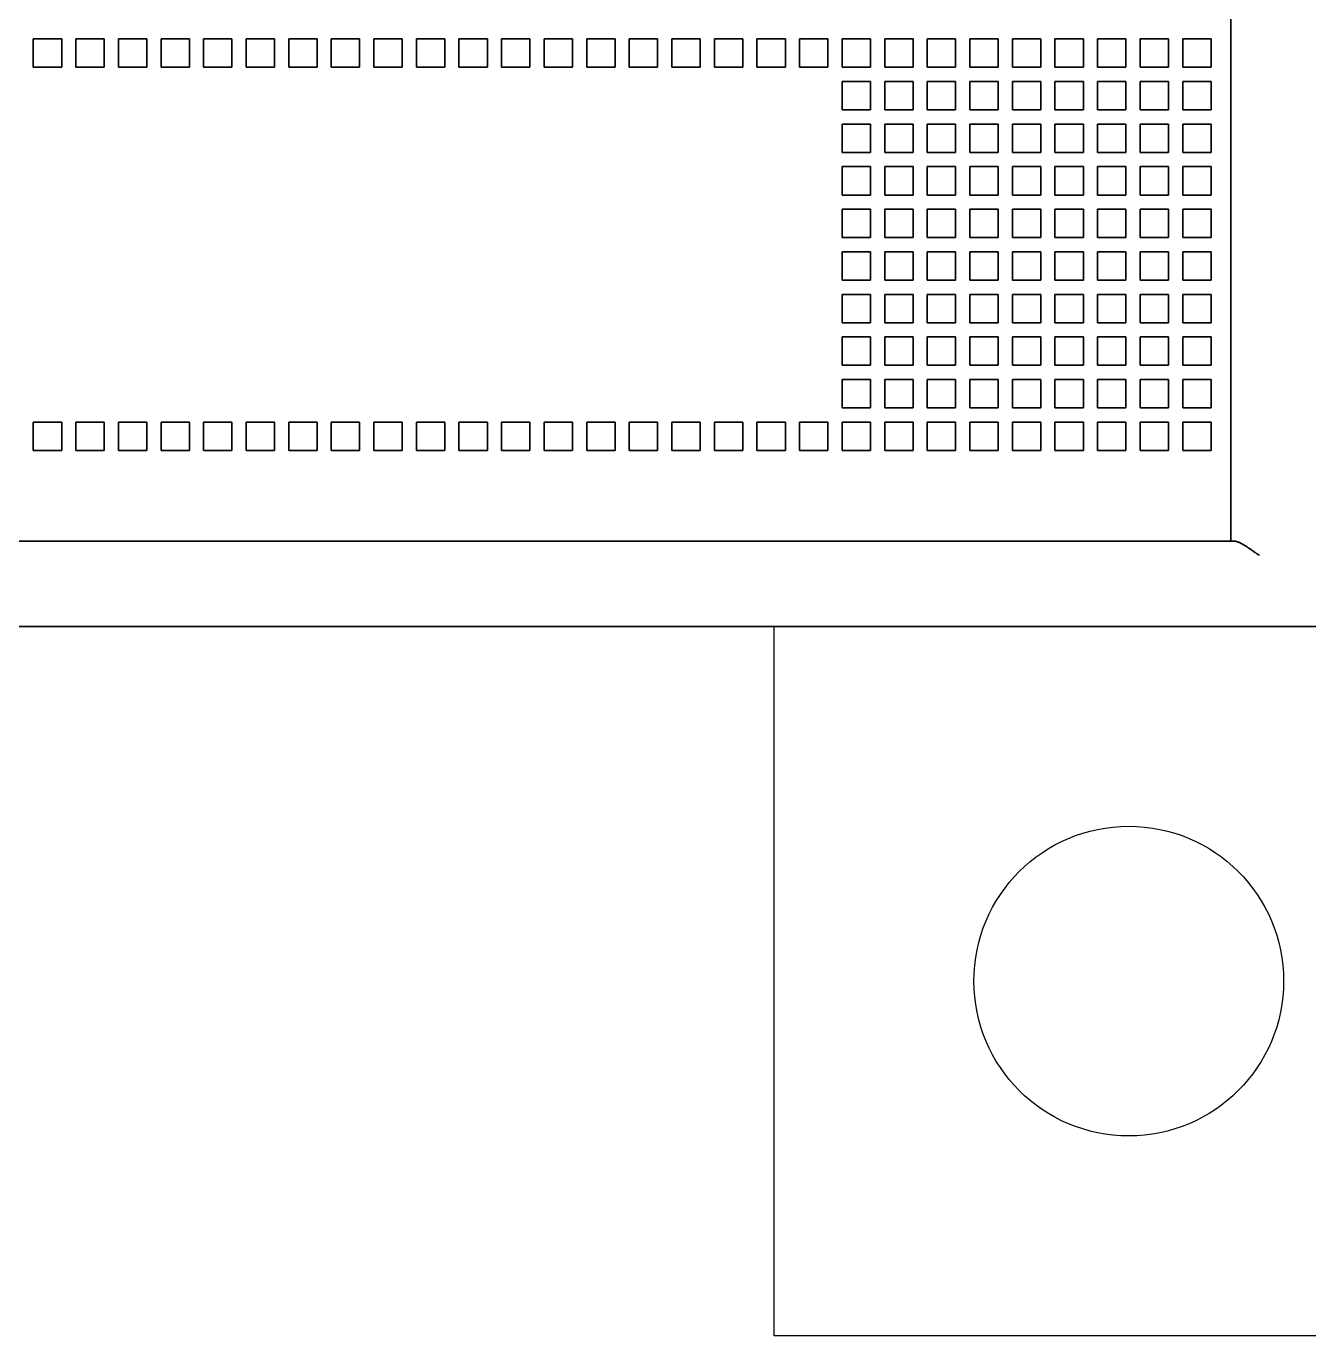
# Model space of a CAD drawing. Header units: millimetres. Extents: x 0 to 840, y -1485 to 297.
# Drawn here: x 72.353 to 76.872, y -1043.89 to -1039.275 of the extents above; entities that cross this region are included whole.
import ezdxf

# ---------------------------------------------------------------- set-up
doc = ezdxf.new("R2010")
doc.units = ezdxf.units.MM

# ---------------------------------------------------------------- blocks, each defined once
blk = doc.blocks.new('Barra 25x5mm')
at = {"color": 6}
blk.add_lwpolyline([(-5.75, 0), (-8.25, 0), (-8.25, 2.5), (-5.75, 2.5)], close=True, dxfattribs=at)
blk.add_circle((-7, 1.25), 0.5457)
blk = doc.blocks.new('XT2_3P ABB')
at = {"color": 7, "lineweight": 35}
for p, q in [((4.5, 0.6), (4.5, 12.4)), ((4.5, 0.6), (4.5, 12.4)), ((3.95, 8.9), (-3.95, 8.9)), ((3.95, 8.9), (-3.95, 8.9)), ((4.2, 8.9), (4.2, 3.55)), ((4.2, 8.9), (4.2, 3.55))]:
    blk.add_line(p, q, dxfattribs=at)
at = {"color": 7, "lineweight": 35, "ltscale": 0.003349}
blk.add_line((4.2, 8.9), (4.2, 8.9134), dxfattribs=at)
blk.add_line((4.2, 8.9), (4.2, 8.9134), dxfattribs=at)
at = {"color": 7, "lineweight": 35, "ltscale": 0.0625}
blk.add_line((4.2, 8.9), (3.95, 8.9), dxfattribs=at)
blk.add_line((4.2, 8.9), (3.95, 8.9), dxfattribs=at)
at = {"color": 7, "lineweight": 35, "ltscale": 0.025}
for p, q in [((2.43, 8.83), (2.43, 8.73)), ((2.43, 8.83), (2.53, 8.83)), ((2.43, 8.83), (2.43, 8.73)), ((2.43, 8.83), (2.53, 8.83)), ((2.53, 8.83), (2.53, 8.73)), ((2.53, 8.83), (2.53, 8.73)), ((2.58, 8.83), (2.58, 8.73)), ((2.58, 8.83), (2.68, 8.83)), ((2.58, 8.83), (2.58, 8.73)), ((2.58, 8.83), (2.68, 8.83)), ((2.68, 8.83), (2.68, 8.73)), ((2.68, 8.83), (2.68, 8.73)), ((2.73, 8.83), (2.73, 8.73)), ((2.73, 8.83), (2.83, 8.83)), ((2.73, 8.83), (2.73, 8.73)), ((2.73, 8.83), (2.83, 8.83)), ((2.83, 8.83), (2.83, 8.73)), ((2.83, 8.83), (2.83, 8.73)), ((2.88, 8.83), (2.88, 8.73)), ((2.88, 8.83), (2.98, 8.83)), ((2.88, 8.83), (2.88, 8.73)), ((2.88, 8.83), (2.98, 8.83)), ((2.98, 8.83), (2.98, 8.73)), ((2.98, 8.83), (2.98, 8.73)), ((3.03, 8.83), (3.03, 8.73)), ((3.03, 8.83), (3.13, 8.83)), ((3.03, 8.83), (3.03, 8.73)), ((3.03, 8.83), (3.13, 8.83)), ((3.13, 8.83), (3.13, 8.73)), ((3.13, 8.83), (3.13, 8.73)), ((3.18, 8.83), (3.18, 8.73)), ((3.18, 8.83), (3.28, 8.83)), ((3.18, 8.83), (3.18, 8.73)), ((3.18, 8.83), (3.28, 8.83)), ((3.28, 8.83), (3.28, 8.73)), ((3.28, 8.83), (3.28, 8.73)), ((3.33, 8.83), (3.33, 8.73)), ((3.33, 8.83), (3.43, 8.83)), ((3.33, 8.83), (3.33, 8.73)), ((3.33, 8.83), (3.43, 8.83)), ((3.43, 8.83), (3.43, 8.73)), ((3.43, 8.83), (3.43, 8.73)), ((3.48, 8.83), (3.48, 8.73)), ((3.48, 8.83), (3.58, 8.83)), ((3.48, 8.83), (3.48, 8.73)), ((3.48, 8.83), (3.58, 8.83)), ((3.58, 8.83), (3.58, 8.73)), ((3.58, 8.83), (3.58, 8.73)), ((3.63, 8.83), (3.63, 8.73)), ((3.63, 8.83), (3.73, 8.83)), ((3.63, 8.83), (3.63, 8.73)), ((3.63, 8.83), (3.73, 8.83)), ((3.73, 8.83), (3.73, 8.73)), ((3.73, 8.83), (3.73, 8.73)), ((3.78, 8.83), (3.88, 8.83)), ((3.78, 8.83), (3.78, 8.73)), ((3.78, 8.83), (3.88, 8.83)), ((3.78, 8.83), (3.78, 8.73)), ((3.88, 8.83), (3.88, 8.73)), ((3.88, 8.83), (3.88, 8.73)), ((2.43, 8.73), (2.53, 8.73)), ((2.43, 8.73), (2.53, 8.73)), ((2.58, 8.73), (2.68, 8.73)), ((2.58, 8.73), (2.68, 8.73)), ((2.73, 8.73), (2.83, 8.73)), ((2.73, 8.73), (2.83, 8.73)), ((2.88, 8.73), (2.98, 8.73)), ((2.88, 8.73), (2.98, 8.73)), ((3.03, 8.73), (3.13, 8.73)), ((3.03, 8.73), (3.13, 8.73)), ((3.18, 8.73), (3.28, 8.73)), ((3.18, 8.73), (3.28, 8.73)), ((3.33, 8.73), (3.43, 8.73)), ((3.33, 8.73), (3.43, 8.73)), ((3.48, 8.73), (3.58, 8.73)), ((3.48, 8.73), (3.58, 8.73)), ((3.63, 8.73), (3.73, 8.73)), ((3.63, 8.73), (3.73, 8.73)), ((3.78, 8.73), (3.88, 8.73)), ((3.78, 8.73), (3.88, 8.73)), ((2.43, 8.68), (2.43, 8.58)), ((2.43, 8.68), (2.53, 8.68)), ((2.43, 8.68), (2.43, 8.58)), ((2.43, 8.68), (2.53, 8.68)), ((2.53, 8.68), (2.53, 8.58)), ((2.53, 8.68), (2.53, 8.58)), ((2.58, 8.68), (2.58, 8.58)), ((2.58, 8.68), (2.68, 8.68)), ((2.58, 8.68), (2.58, 8.58)), ((2.58, 8.68), (2.68, 8.68)), ((2.68, 8.68), (2.68, 8.58)), ((2.68, 8.68), (2.68, 8.58)), ((2.73, 8.68), (2.73, 8.58)), ((2.73, 8.68), (2.83, 8.68)), ((2.73, 8.68), (2.73, 8.58)), ((2.73, 8.68), (2.83, 8.68)), ((2.83, 8.68), (2.83, 8.58)), ((2.83, 8.68), (2.83, 8.58)), ((2.88, 8.68), (2.88, 8.58)), ((2.88, 8.68), (2.98, 8.68)), ((2.88, 8.68), (2.88, 8.58)), ((2.88, 8.68), (2.98, 8.68)), ((2.98, 8.68), (2.98, 8.58)), ((2.98, 8.68), (2.98, 8.58)), ((3.03, 8.68), (3.03, 8.58)), ((3.03, 8.68), (3.13, 8.68)), ((3.03, 8.68), (3.03, 8.58)), ((3.03, 8.68), (3.13, 8.68)), ((3.13, 8.68), (3.13, 8.58)), ((3.13, 8.68), (3.13, 8.58)), ((3.18, 8.68), (3.18, 8.58)), ((3.18, 8.68), (3.28, 8.68)), ((3.18, 8.68), (3.18, 8.58)), ((3.18, 8.68), (3.28, 8.68)), ((3.28, 8.68), (3.28, 8.58)), ((3.28, 8.68), (3.28, 8.58)), ((3.33, 8.68), (3.33, 8.58)), ((3.33, 8.68), (3.43, 8.68)), ((3.33, 8.68), (3.33, 8.58)), ((3.33, 8.68), (3.43, 8.68)), ((3.43, 8.68), (3.43, 8.58)), ((3.43, 8.68), (3.43, 8.58)), ((3.48, 8.68), (3.48, 8.58)), ((3.48, 8.68), (3.58, 8.68)), ((3.48, 8.68), (3.48, 8.58)), ((3.48, 8.68), (3.58, 8.68)), ((3.58, 8.68), (3.58, 8.58)), ((3.58, 8.68), (3.58, 8.58)), ((3.63, 8.68), (3.63, 8.58)), ((3.63, 8.68), (3.73, 8.68)), ((3.63, 8.68), (3.63, 8.58)), ((3.63, 8.68), (3.73, 8.68)), ((3.73, 8.68), (3.73, 8.58)), ((3.73, 8.68), (3.73, 8.58)), ((3.78, 8.68), (3.88, 8.68)), ((3.78, 8.68), (3.78, 8.58)), ((3.78, 8.68), (3.88, 8.68)), ((3.78, 8.68), (3.78, 8.58)), ((3.88, 8.68), (3.88, 8.58)), ((3.88, 8.68), (3.88, 8.58)), ((2.43, 8.58), (2.53, 8.58)), ((2.43, 8.58), (2.53, 8.58)), ((2.58, 8.58), (2.68, 8.58)), ((2.58, 8.58), (2.68, 8.58)), ((2.73, 8.58), (2.83, 8.58)), ((2.73, 8.58), (2.83, 8.58)), ((2.88, 8.58), (2.98, 8.58)), ((2.88, 8.58), (2.98, 8.58)), ((3.03, 8.58), (3.13, 8.58)), ((3.03, 8.58), (3.13, 8.58)), ((3.18, 8.58), (3.28, 8.58)), ((3.18, 8.58), (3.28, 8.58)), ((3.33, 8.58), (3.43, 8.58)), ((3.33, 8.58), (3.43, 8.58)), ((3.48, 8.58), (3.58, 8.58)), ((3.48, 8.58), (3.58, 8.58)), ((3.63, 8.58), (3.73, 8.58)), ((3.63, 8.58), (3.73, 8.58)), ((3.78, 8.58), (3.88, 8.58)), ((3.78, 8.58), (3.88, 8.58)), ((2.43, 8.53), (2.43, 8.43)), ((2.43, 8.53), (2.53, 8.53)), ((2.43, 8.53), (2.43, 8.43)), ((2.43, 8.53), (2.53, 8.53)), ((2.53, 8.53), (2.53, 8.43)), ((2.53, 8.53), (2.53, 8.43)), ((2.58, 8.53), (2.58, 8.43)), ((2.58, 8.53), (2.68, 8.53)), ((2.58, 8.53), (2.58, 8.43)), ((2.58, 8.53), (2.68, 8.53)), ((2.68, 8.53), (2.68, 8.43)), ((2.68, 8.53), (2.68, 8.43)), ((2.73, 8.53), (2.73, 8.43)), ((2.73, 8.53), (2.83, 8.53)), ((2.73, 8.53), (2.73, 8.43)), ((2.73, 8.53), (2.83, 8.53)), ((2.83, 8.53), (2.83, 8.43)), ((2.83, 8.53), (2.83, 8.43)), ((2.88, 8.53), (2.88, 8.43)), ((2.88, 8.53), (2.98, 8.53)), ((2.88, 8.53), (2.88, 8.43)), ((2.88, 8.53), (2.98, 8.53)), ((2.98, 8.53), (2.98, 8.43)), ((2.98, 8.53), (2.98, 8.43)), ((3.03, 8.53), (3.03, 8.43)), ((3.03, 8.53), (3.13, 8.53)), ((3.03, 8.53), (3.03, 8.43)), ((3.03, 8.53), (3.13, 8.53)), ((3.13, 8.53), (3.13, 8.43)), ((3.13, 8.53), (3.13, 8.43)), ((3.18, 8.53), (3.18, 8.43)), ((3.18, 8.53), (3.28, 8.53)), ((3.18, 8.53), (3.18, 8.43)), ((3.18, 8.53), (3.28, 8.53)), ((3.28, 8.53), (3.28, 8.43)), ((3.28, 8.53), (3.28, 8.43)), ((3.33, 8.53), (3.33, 8.43)), ((3.33, 8.53), (3.43, 8.53)), ((3.33, 8.53), (3.33, 8.43)), ((3.33, 8.53), (3.43, 8.53)), ((3.43, 8.53), (3.43, 8.43)), ((3.43, 8.53), (3.43, 8.43)), ((3.48, 8.53), (3.48, 8.43)), ((3.48, 8.53), (3.58, 8.53)), ((3.48, 8.53), (3.48, 8.43)), ((3.48, 8.53), (3.58, 8.53)), ((3.58, 8.53), (3.58, 8.43)), ((3.58, 8.53), (3.58, 8.43)), ((3.63, 8.53), (3.63, 8.43)), ((3.63, 8.53), (3.73, 8.53)), ((3.63, 8.53), (3.63, 8.43)), ((3.63, 8.53), (3.73, 8.53)), ((3.73, 8.53), (3.73, 8.43)), ((3.73, 8.53), (3.73, 8.43)), ((3.78, 8.53), (3.78, 8.43)), ((3.78, 8.53), (3.88, 8.53)), ((3.78, 8.53), (3.78, 8.43)), ((3.78, 8.53), (3.88, 8.53)), ((3.88, 8.53), (3.88, 8.43)), ((3.88, 8.53), (3.88, 8.43)), ((2.43, 8.43), (2.53, 8.43)), ((2.43, 8.43), (2.53, 8.43)), ((2.58, 8.43), (2.68, 8.43)), ((2.58, 8.43), (2.68, 8.43)), ((2.73, 8.43), (2.83, 8.43)), ((2.73, 8.43), (2.83, 8.43)), ((2.88, 8.43), (2.98, 8.43)), ((2.88, 8.43), (2.98, 8.43)), ((3.03, 8.43), (3.13, 8.43)), ((3.03, 8.43), (3.13, 8.43)), ((3.18, 8.43), (3.28, 8.43)), ((3.18, 8.43), (3.28, 8.43)), ((3.33, 8.43), (3.43, 8.43)), ((3.33, 8.43), (3.43, 8.43)), ((3.48, 8.43), (3.58, 8.43)), ((3.48, 8.43), (3.58, 8.43)), ((3.63, 8.43), (3.73, 8.43)), ((3.63, 8.43), (3.73, 8.43)), ((3.78, 8.43), (3.88, 8.43)), ((3.78, 8.43), (3.88, 8.43)), ((2.43, 8.38), (2.43, 8.28)), ((2.43, 8.38), (2.53, 8.38)), ((2.43, 8.38), (2.43, 8.28)), ((2.43, 8.38), (2.53, 8.38)), ((2.53, 8.38), (2.53, 8.28)), ((2.53, 8.38), (2.53, 8.28)), ((2.58, 8.38), (2.58, 8.28)), ((2.58, 8.38), (2.68, 8.38)), ((2.58, 8.38), (2.58, 8.28)), ((2.58, 8.38), (2.68, 8.38)), ((2.68, 8.38), (2.68, 8.28)), ((2.68, 8.38), (2.68, 8.28)), ((2.73, 8.38), (2.73, 8.28)), ((2.73, 8.38), (2.83, 8.38)), ((2.73, 8.38), (2.73, 8.28)), ((2.73, 8.38), (2.83, 8.38)), ((2.83, 8.38), (2.83, 8.28)), ((2.83, 8.38), (2.83, 8.28)), ((2.88, 8.38), (2.88, 8.28)), ((2.88, 8.38), (2.98, 8.38)), ((2.88, 8.38), (2.88, 8.28)), ((2.88, 8.38), (2.98, 8.38)), ((2.98, 8.38), (2.98, 8.28)), ((2.98, 8.38), (2.98, 8.28)), ((3.03, 8.38), (3.03, 8.28)), ((3.03, 8.38), (3.13, 8.38)), ((3.03, 8.38), (3.03, 8.28)), ((3.03, 8.38), (3.13, 8.38)), ((3.13, 8.38), (3.13, 8.28)), ((3.13, 8.38), (3.13, 8.28)), ((3.18, 8.38), (3.18, 8.28)), ((3.18, 8.38), (3.28, 8.38)), ((3.18, 8.38), (3.18, 8.28)), ((3.18, 8.38), (3.28, 8.38)), ((3.28, 8.38), (3.28, 8.28)), ((3.28, 8.38), (3.28, 8.28)), ((3.33, 8.38), (3.33, 8.28)), ((3.33, 8.38), (3.43, 8.38)), ((3.33, 8.38), (3.33, 8.28)), ((3.33, 8.38), (3.43, 8.38)), ((3.43, 8.38), (3.43, 8.28)), ((3.43, 8.38), (3.43, 8.28)), ((3.48, 8.38), (3.48, 8.28)), ((3.48, 8.38), (3.58, 8.38)), ((3.48, 8.38), (3.48, 8.28)), ((3.48, 8.38), (3.58, 8.38)), ((3.58, 8.38), (3.58, 8.28)), ((3.58, 8.38), (3.58, 8.28)), ((3.63, 8.38), (3.63, 8.28)), ((3.63, 8.38), (3.73, 8.38)), ((3.63, 8.38), (3.63, 8.28)), ((3.63, 8.38), (3.73, 8.38)), ((3.73, 8.38), (3.73, 8.28)), ((3.73, 8.38), (3.73, 8.28)), ((3.78, 8.38), (3.78, 8.28)), ((3.78, 8.38), (3.88, 8.38)), ((3.78, 8.38), (3.78, 8.28)), ((3.78, 8.38), (3.88, 8.38)), ((3.88, 8.38), (3.88, 8.28)), ((3.88, 8.38), (3.88, 8.28)), ((2.43, 8.28), (2.53, 8.28)), ((2.43, 8.28), (2.53, 8.28)), ((2.58, 8.28), (2.68, 8.28)), ((2.58, 8.28), (2.68, 8.28)), ((2.73, 8.28), (2.83, 8.28)), ((2.73, 8.28), (2.83, 8.28)), ((2.88, 8.28), (2.98, 8.28)), ((2.88, 8.28), (2.98, 8.28)), ((3.03, 8.28), (3.13, 8.28)), ((3.03, 8.28), (3.13, 8.28)), ((3.18, 8.28), (3.28, 8.28)), ((3.18, 8.28), (3.28, 8.28)), ((3.33, 8.28), (3.43, 8.28)), ((3.33, 8.28), (3.43, 8.28)), ((3.48, 8.28), (3.58, 8.28)), ((3.48, 8.28), (3.58, 8.28)), ((3.63, 8.28), (3.73, 8.28)), ((3.63, 8.28), (3.73, 8.28)), ((3.78, 8.28), (3.88, 8.28)), ((3.78, 8.28), (3.88, 8.28)), ((2.43, 8.23), (2.43, 8.13)), ((2.43, 8.23), (2.53, 8.23)), ((2.43, 8.23), (2.43, 8.13)), ((2.43, 8.23), (2.53, 8.23)), ((2.53, 8.23), (2.53, 8.13)), ((2.53, 8.23), (2.53, 8.13)), ((2.58, 8.23), (2.58, 8.13)), ((2.58, 8.23), (2.68, 8.23)), ((2.58, 8.23), (2.58, 8.13)), ((2.58, 8.23), (2.68, 8.23)), ((2.68, 8.23), (2.68, 8.13)), ((2.68, 8.23), (2.68, 8.13)), ((2.73, 8.23), (2.73, 8.13)), ((2.73, 8.23), (2.83, 8.23)), ((2.73, 8.23), (2.73, 8.13)), ((2.73, 8.23), (2.83, 8.23)), ((2.83, 8.23), (2.83, 8.13)), ((2.83, 8.23), (2.83, 8.13)), ((2.88, 8.23), (2.88, 8.13)), ((2.88, 8.23), (2.98, 8.23)), ((2.88, 8.23), (2.88, 8.13)), ((2.88, 8.23), (2.98, 8.23)), ((2.98, 8.23), (2.98, 8.13)), ((2.98, 8.23), (2.98, 8.13)), ((3.03, 8.23), (3.03, 8.13)), ((3.03, 8.23), (3.13, 8.23)), ((3.03, 8.23), (3.03, 8.13)), ((3.03, 8.23), (3.13, 8.23)), ((3.13, 8.23), (3.13, 8.13)), ((3.13, 8.23), (3.13, 8.13)), ((3.18, 8.23), (3.18, 8.13)), ((3.18, 8.23), (3.28, 8.23)), ((3.18, 8.23), (3.18, 8.13)), ((3.18, 8.23), (3.28, 8.23)), ((3.28, 8.23), (3.28, 8.13)), ((3.28, 8.23), (3.28, 8.13)), ((3.33, 8.23), (3.33, 8.13)), ((3.33, 8.23), (3.43, 8.23)), ((3.33, 8.23), (3.33, 8.13)), ((3.33, 8.23), (3.43, 8.23)), ((3.43, 8.23), (3.43, 8.13)), ((3.43, 8.23), (3.43, 8.13)), ((3.48, 8.23), (3.48, 8.13)), ((3.48, 8.23), (3.58, 8.23)), ((3.48, 8.23), (3.48, 8.13)), ((3.48, 8.23), (3.58, 8.23)), ((3.58, 8.23), (3.58, 8.13)), ((3.58, 8.23), (3.58, 8.13)), ((3.63, 8.23), (3.63, 8.13)), ((3.63, 8.23), (3.73, 8.23)), ((3.63, 8.23), (3.63, 8.13)), ((3.63, 8.23), (3.73, 8.23)), ((3.73, 8.23), (3.73, 8.13)), ((3.73, 8.23), (3.73, 8.13)), ((3.78, 8.23), (3.78, 8.13)), ((3.78, 8.23), (3.88, 8.23)), ((3.78, 8.23), (3.78, 8.13)), ((3.78, 8.23), (3.88, 8.23)), ((3.88, 8.23), (3.88, 8.13)), ((3.88, 8.23), (3.88, 8.13)), ((2.43, 8.13), (2.53, 8.13)), ((2.43, 8.13), (2.53, 8.13)), ((2.58, 8.13), (2.68, 8.13)), ((2.58, 8.13), (2.68, 8.13)), ((2.73, 8.13), (2.83, 8.13)), ((2.73, 8.13), (2.83, 8.13)), ((2.88, 8.13), (2.98, 8.13)), ((2.88, 8.13), (2.98, 8.13)), ((3.03, 8.13), (3.13, 8.13)), ((3.03, 8.13), (3.13, 8.13)), ((3.18, 8.13), (3.28, 8.13)), ((3.18, 8.13), (3.28, 8.13)), ((3.33, 8.13), (3.43, 8.13)), ((3.33, 8.13), (3.43, 8.13)), ((3.48, 8.13), (3.58, 8.13)), ((3.48, 8.13), (3.58, 8.13)), ((3.63, 8.13), (3.73, 8.13)), ((3.63, 8.13), (3.73, 8.13)), ((3.78, 8.13), (3.88, 8.13)), ((3.78, 8.13), (3.88, 8.13)), ((2.43, 8.08), (2.43, 7.98)), ((2.43, 8.08), (2.53, 8.08)), ((2.43, 8.08), (2.43, 7.98)), ((2.43, 8.08), (2.53, 8.08)), ((2.53, 8.08), (2.53, 7.98)), ((2.53, 8.08), (2.53, 7.98)), ((2.58, 8.08), (2.58, 7.98)), ((2.58, 8.08), (2.68, 8.08)), ((2.58, 8.08), (2.58, 7.98)), ((2.58, 8.08), (2.68, 8.08)), ((2.68, 8.08), (2.68, 7.98)), ((2.68, 8.08), (2.68, 7.98)), ((2.73, 8.08), (2.73, 7.98)), ((2.73, 8.08), (2.83, 8.08)), ((2.73, 8.08), (2.73, 7.98)), ((2.73, 8.08), (2.83, 8.08)), ((2.83, 8.08), (2.83, 7.98)), ((2.83, 8.08), (2.83, 7.98)), ((2.88, 8.08), (2.88, 7.98)), ((2.88, 8.08), (2.98, 8.08)), ((2.88, 8.08), (2.88, 7.98)), ((2.88, 8.08), (2.98, 8.08)), ((2.98, 8.08), (2.98, 7.98)), ((2.98, 8.08), (2.98, 7.98)), ((3.03, 8.08), (3.03, 7.98)), ((3.03, 8.08), (3.13, 8.08)), ((3.03, 8.08), (3.03, 7.98)), ((3.03, 8.08), (3.13, 8.08)), ((3.13, 8.08), (3.13, 7.98)), ((3.13, 8.08), (3.13, 7.98)), ((3.18, 8.08), (3.18, 7.98)), ((3.18, 8.08), (3.28, 8.08)), ((3.18, 8.08), (3.18, 7.98)), ((3.18, 8.08), (3.28, 8.08)), ((3.28, 8.08), (3.28, 7.98)), ((3.28, 8.08), (3.28, 7.98)), ((3.33, 8.08), (3.33, 7.98)), ((3.33, 8.08), (3.43, 8.08)), ((3.33, 8.08), (3.33, 7.98)), ((3.33, 8.08), (3.43, 8.08)), ((3.43, 8.08), (3.43, 7.98)), ((3.43, 8.08), (3.43, 7.98)), ((3.48, 8.08), (3.48, 7.98)), ((3.48, 8.08), (3.58, 8.08)), ((3.48, 8.08), (3.48, 7.98)), ((3.48, 8.08), (3.58, 8.08)), ((3.58, 8.08), (3.58, 7.98)), ((3.58, 8.08), (3.58, 7.98)), ((3.63, 8.08), (3.63, 7.98)), ((3.63, 8.08), (3.73, 8.08)), ((3.63, 8.08), (3.63, 7.98)), ((3.63, 8.08), (3.73, 8.08)), ((3.73, 8.08), (3.73, 7.98)), ((3.73, 8.08), (3.73, 7.98)), ((3.78, 8.08), (3.88, 8.08)), ((3.78, 8.08), (3.78, 7.98)), ((3.78, 8.08), (3.88, 8.08)), ((3.78, 8.08), (3.78, 7.98)), ((3.88, 8.08), (3.88, 7.98)), ((3.88, 8.08), (3.88, 7.98)), ((2.43, 7.98), (2.53, 7.98)), ((2.43, 7.98), (2.53, 7.98)), ((2.58, 7.98), (2.68, 7.98)), ((2.58, 7.98), (2.68, 7.98)), ((2.73, 7.98), (2.83, 7.98)), ((2.73, 7.98), (2.83, 7.98)), ((2.88, 7.98), (2.98, 7.98)), ((2.88, 7.98), (2.98, 7.98)), ((3.03, 7.98), (3.13, 7.98)), ((3.03, 7.98), (3.13, 7.98)), ((3.18, 7.98), (3.28, 7.98)), ((3.18, 7.98), (3.28, 7.98)), ((3.33, 7.98), (3.43, 7.98)), ((3.33, 7.98), (3.43, 7.98)), ((3.48, 7.98), (3.58, 7.98)), ((3.48, 7.98), (3.58, 7.98)), ((3.63, 7.98), (3.73, 7.98)), ((3.63, 7.98), (3.73, 7.98)), ((3.78, 7.98), (3.88, 7.98)), ((3.78, 7.98), (3.88, 7.98)), ((2.43, 7.93), (2.43, 7.83)), ((2.43, 7.93), (2.53, 7.93)), ((2.43, 7.93), (2.43, 7.83)), ((2.43, 7.93), (2.53, 7.93)), ((2.53, 7.93), (2.53, 7.83)), ((2.53, 7.93), (2.53, 7.83)), ((2.58, 7.93), (2.58, 7.83)), ((2.58, 7.93), (2.68, 7.93)), ((2.58, 7.93), (2.58, 7.83)), ((2.58, 7.93), (2.68, 7.93)), ((2.68, 7.93), (2.68, 7.83)), ((2.68, 7.93), (2.68, 7.83)), ((2.73, 7.93), (2.73, 7.83)), ((2.73, 7.93), (2.83, 7.93)), ((2.73, 7.93), (2.73, 7.83)), ((2.73, 7.93), (2.83, 7.93)), ((2.83, 7.93), (2.83, 7.83)), ((2.83, 7.93), (2.83, 7.83)), ((2.88, 7.93), (2.88, 7.83)), ((2.88, 7.93), (2.98, 7.93)), ((2.88, 7.93), (2.88, 7.83)), ((2.88, 7.93), (2.98, 7.93)), ((2.98, 7.93), (2.98, 7.83)), ((2.98, 7.93), (2.98, 7.83)), ((3.03, 7.93), (3.03, 7.83)), ((3.03, 7.93), (3.13, 7.93)), ((3.03, 7.93), (3.03, 7.83)), ((3.03, 7.93), (3.13, 7.93)), ((3.13, 7.93), (3.13, 7.83)), ((3.13, 7.93), (3.13, 7.83)), ((3.18, 7.93), (3.18, 7.83)), ((3.18, 7.93), (3.28, 7.93)), ((3.18, 7.93), (3.18, 7.83)), ((3.18, 7.93), (3.28, 7.93)), ((3.28, 7.93), (3.28, 7.83)), ((3.28, 7.93), (3.28, 7.83)), ((3.33, 7.93), (3.33, 7.83)), ((3.33, 7.93), (3.43, 7.93)), ((3.33, 7.93), (3.33, 7.83)), ((3.33, 7.93), (3.43, 7.93)), ((3.43, 7.93), (3.43, 7.83)), ((3.43, 7.93), (3.43, 7.83)), ((3.48, 7.93), (3.48, 7.83)), ((3.48, 7.93), (3.58, 7.93)), ((3.48, 7.93), (3.48, 7.83)), ((3.48, 7.93), (3.58, 7.93)), ((3.58, 7.93), (3.58, 7.83)), ((3.58, 7.93), (3.58, 7.83)), ((3.63, 7.93), (3.63, 7.83)), ((3.63, 7.93), (3.73, 7.93)), ((3.63, 7.93), (3.63, 7.83)), ((3.63, 7.93), (3.73, 7.93)), ((3.73, 7.93), (3.73, 7.83)), ((3.73, 7.93), (3.73, 7.83)), ((3.78, 7.93), (3.88, 7.93)), ((3.78, 7.93), (3.78, 7.83)), ((3.78, 7.93), (3.88, 7.93)), ((3.78, 7.93), (3.78, 7.83)), ((3.88, 7.93), (3.88, 7.83)), ((3.88, 7.93), (3.88, 7.83)), ((2.43, 7.83), (2.53, 7.83)), ((2.43, 7.83), (2.53, 7.83)), ((2.58, 7.83), (2.68, 7.83)), ((2.58, 7.83), (2.68, 7.83)), ((2.73, 7.83), (2.83, 7.83)), ((2.73, 7.83), (2.83, 7.83)), ((2.88, 7.83), (2.98, 7.83)), ((2.88, 7.83), (2.98, 7.83)), ((3.03, 7.83), (3.13, 7.83)), ((3.03, 7.83), (3.13, 7.83)), ((3.18, 7.83), (3.28, 7.83)), ((3.18, 7.83), (3.28, 7.83)), ((3.33, 7.83), (3.43, 7.83)), ((3.33, 7.83), (3.43, 7.83)), ((3.48, 7.83), (3.58, 7.83)), ((3.48, 7.83), (3.58, 7.83)), ((3.63, 7.83), (3.73, 7.83)), ((3.63, 7.83), (3.73, 7.83)), ((3.78, 7.83), (3.88, 7.83)), ((3.78, 7.83), (3.88, 7.83)), ((2.43, 7.78), (2.43, 7.68)), ((2.43, 7.78), (2.53, 7.78)), ((2.43, 7.78), (2.43, 7.68)), ((2.43, 7.78), (2.53, 7.78)), ((2.53, 7.78), (2.53, 7.68)), ((2.53, 7.78), (2.53, 7.68)), ((2.58, 7.78), (2.58, 7.68)), ((2.58, 7.78), (2.68, 7.78)), ((2.58, 7.78), (2.58, 7.68)), ((2.58, 7.78), (2.68, 7.78)), ((2.68, 7.78), (2.68, 7.68)), ((2.68, 7.78), (2.68, 7.68)), ((2.73, 7.78), (2.73, 7.68)), ((2.73, 7.78), (2.83, 7.78)), ((2.73, 7.78), (2.73, 7.68)), ((2.73, 7.78), (2.83, 7.78)), ((2.83, 7.78), (2.83, 7.68)), ((2.83, 7.78), (2.83, 7.68)), ((2.88, 7.78), (2.88, 7.68)), ((2.88, 7.78), (2.98, 7.78)), ((2.88, 7.78), (2.88, 7.68)), ((2.88, 7.78), (2.98, 7.78)), ((2.98, 7.78), (2.98, 7.68)), ((2.98, 7.78), (2.98, 7.68)), ((3.03, 7.78), (3.03, 7.68)), ((3.03, 7.78), (3.13, 7.78)), ((3.03, 7.78), (3.03, 7.68)), ((3.03, 7.78), (3.13, 7.78)), ((3.13, 7.78), (3.13, 7.68)), ((3.13, 7.78), (3.13, 7.68)), ((3.18, 7.78), (3.18, 7.68)), ((3.18, 7.78), (3.28, 7.78)), ((3.18, 7.78), (3.18, 7.68)), ((3.18, 7.78), (3.28, 7.78)), ((3.28, 7.78), (3.28, 7.68)), ((3.28, 7.78), (3.28, 7.68)), ((3.33, 7.78), (3.33, 7.68)), ((3.33, 7.78), (3.43, 7.78)), ((3.33, 7.78), (3.33, 7.68)), ((3.33, 7.78), (3.43, 7.78)), ((3.43, 7.78), (3.43, 7.68)), ((3.43, 7.78), (3.43, 7.68)), ((3.48, 7.78), (3.48, 7.68)), ((3.48, 7.78), (3.58, 7.78)), ((3.48, 7.78), (3.48, 7.68)), ((3.48, 7.78), (3.58, 7.78)), ((3.58, 7.78), (3.58, 7.68)), ((3.58, 7.78), (3.58, 7.68)), ((3.63, 7.78), (3.63, 7.68)), ((3.63, 7.78), (3.73, 7.78)), ((3.63, 7.78), (3.63, 7.68)), ((3.63, 7.78), (3.73, 7.78)), ((3.73, 7.78), (3.73, 7.68)), ((3.73, 7.78), (3.73, 7.68)), ((3.78, 7.78), (3.78, 7.68)), ((3.78, 7.78), (3.88, 7.78)), ((3.78, 7.78), (3.78, 7.68)), ((3.78, 7.78), (3.88, 7.78)), ((3.88, 7.78), (3.88, 7.68)), ((3.88, 7.78), (3.88, 7.68)), ((2.43, 7.68), (2.53, 7.68)), ((2.43, 7.68), (2.53, 7.68)), ((2.58, 7.68), (2.68, 7.68)), ((2.58, 7.68), (2.68, 7.68)), ((2.73, 7.68), (2.83, 7.68)), ((2.73, 7.68), (2.83, 7.68)), ((2.88, 7.68), (2.98, 7.68)), ((2.88, 7.68), (2.98, 7.68)), ((3.03, 7.68), (3.13, 7.68)), ((3.03, 7.68), (3.13, 7.68)), ((3.18, 7.68), (3.28, 7.68)), ((3.18, 7.68), (3.28, 7.68)), ((3.33, 7.68), (3.43, 7.68)), ((3.33, 7.68), (3.43, 7.68)), ((3.48, 7.68), (3.58, 7.68)), ((3.48, 7.68), (3.58, 7.68)), ((3.63, 7.68), (3.73, 7.68)), ((3.63, 7.68), (3.73, 7.68)), ((3.78, 7.68), (3.88, 7.68)), ((3.78, 7.68), (3.88, 7.68)), ((2.43, 7.63), (2.43, 7.53)), ((2.43, 7.63), (2.53, 7.63)), ((2.43, 7.63), (2.43, 7.53)), ((2.43, 7.63), (2.53, 7.63)), ((2.53, 7.63), (2.53, 7.53)), ((2.53, 7.63), (2.53, 7.53)), ((2.58, 7.63), (2.58, 7.53)), ((2.58, 7.63), (2.68, 7.63)), ((2.58, 7.63), (2.58, 7.53)), ((2.58, 7.63), (2.68, 7.63)), ((2.68, 7.63), (2.68, 7.53)), ((2.68, 7.63), (2.68, 7.53)), ((2.73, 7.63), (2.73, 7.53)), ((2.73, 7.63), (2.83, 7.63)), ((2.73, 7.63), (2.73, 7.53)), ((2.73, 7.63), (2.83, 7.63)), ((2.83, 7.63), (2.83, 7.53)), ((2.83, 7.63), (2.83, 7.53)), ((2.88, 7.63), (2.88, 7.53)), ((2.88, 7.63), (2.98, 7.63)), ((2.88, 7.63), (2.88, 7.53)), ((2.88, 7.63), (2.98, 7.63)), ((2.98, 7.63), (2.98, 7.53)), ((2.98, 7.63), (2.98, 7.53)), ((3.03, 7.63), (3.03, 7.53)), ((3.03, 7.63), (3.13, 7.63)), ((3.03, 7.63), (3.03, 7.53)), ((3.03, 7.63), (3.13, 7.63)), ((3.13, 7.63), (3.13, 7.53)), ((3.13, 7.63), (3.13, 7.53)), ((3.18, 7.63), (3.18, 7.53)), ((3.18, 7.63), (3.28, 7.63)), ((3.18, 7.63), (3.18, 7.53)), ((3.18, 7.63), (3.28, 7.63)), ((3.28, 7.63), (3.28, 7.53)), ((3.28, 7.63), (3.28, 7.53)), ((3.33, 7.63), (3.33, 7.53)), ((3.33, 7.63), (3.43, 7.63)), ((3.33, 7.63), (3.33, 7.53)), ((3.33, 7.63), (3.43, 7.63)), ((3.43, 7.63), (3.43, 7.53)), ((3.43, 7.63), (3.43, 7.53)), ((3.48, 7.63), (3.48, 7.53)), ((3.48, 7.63), (3.58, 7.63)), ((3.48, 7.63), (3.48, 7.53)), ((3.48, 7.63), (3.58, 7.63)), ((3.58, 7.63), (3.58, 7.53)), ((3.58, 7.63), (3.58, 7.53)), ((3.63, 7.63), (3.63, 7.53)), ((3.63, 7.63), (3.73, 7.63)), ((3.63, 7.63), (3.63, 7.53)), ((3.63, 7.63), (3.73, 7.63)), ((3.73, 7.63), (3.73, 7.53)), ((3.73, 7.63), (3.73, 7.53)), ((3.78, 7.63), (3.78, 7.53)), ((3.78, 7.63), (3.88, 7.63)), ((3.78, 7.63), (3.78, 7.53)), ((3.78, 7.63), (3.88, 7.63)), ((3.88, 7.63), (3.88, 7.53)), ((3.88, 7.63), (3.88, 7.53)), ((2.43, 7.53), (2.53, 7.53)), ((2.43, 7.53), (2.53, 7.53)), ((2.58, 7.53), (2.68, 7.53)), ((2.58, 7.53), (2.68, 7.53)), ((2.73, 7.53), (2.83, 7.53)), ((2.73, 7.53), (2.83, 7.53)), ((2.88, 7.53), (2.98, 7.53)), ((2.88, 7.53), (2.98, 7.53)), ((3.03, 7.53), (3.13, 7.53)), ((3.03, 7.53), (3.13, 7.53)), ((3.18, 7.53), (3.28, 7.53)), ((3.18, 7.53), (3.28, 7.53)), ((3.33, 7.53), (3.43, 7.53)), ((3.33, 7.53), (3.43, 7.53)), ((3.48, 7.53), (3.58, 7.53)), ((3.48, 7.53), (3.58, 7.53)), ((3.63, 7.53), (3.73, 7.53)), ((3.63, 7.53), (3.73, 7.53)), ((3.78, 7.53), (3.88, 7.53)), ((3.78, 7.53), (3.88, 7.53)), ((2.43, 7.48), (2.43, 7.38)), ((2.43, 7.48), (2.53, 7.48)), ((2.43, 7.48), (2.43, 7.38)), ((2.43, 7.48), (2.53, 7.48)), ((2.53, 7.48), (2.53, 7.38)), ((2.53, 7.48), (2.53, 7.38)), ((3.78, 7.48), (3.78, 7.38)), ((3.78, 7.48), (3.88, 7.48)), ((3.78, 7.48), (3.78, 7.38)), ((3.78, 7.48), (3.88, 7.48)), ((3.88, 7.48), (3.88, 7.38)), ((3.88, 7.48), (3.88, 7.38)), ((2.43, 7.38), (2.53, 7.38)), ((2.43, 7.38), (2.53, 7.38)), ((3.78, 7.38), (3.88, 7.38)), ((3.78, 7.38), (3.88, 7.38)), ((2.43, 7.33), (2.43, 7.23)), ((2.43, 7.33), (2.53, 7.33)), ((2.43, 7.33), (2.43, 7.23)), ((2.43, 7.33), (2.53, 7.33)), ((2.53, 7.33), (2.53, 7.23)), ((2.53, 7.33), (2.53, 7.23)), ((3.78, 7.33), (3.78, 7.23)), ((3.78, 7.33), (3.88, 7.33)), ((3.78, 7.33), (3.78, 7.23)), ((3.78, 7.33), (3.88, 7.33)), ((3.88, 7.33), (3.88, 7.23)), ((3.88, 7.33), (3.88, 7.23)), ((2.43, 7.23), (2.53, 7.23)), ((2.43, 7.23), (2.53, 7.23)), ((3.78, 7.23), (3.88, 7.23)), ((3.78, 7.23), (3.88, 7.23)), ((2.43, 7.18), (2.43, 7.08)), ((2.43, 7.18), (2.53, 7.18)), ((2.43, 7.18), (2.43, 7.08)), ((2.43, 7.18), (2.53, 7.18)), ((2.53, 7.18), (2.53, 7.08)), ((2.53, 7.18), (2.53, 7.08)), ((3.78, 7.18), (3.78, 7.08)), ((3.78, 7.18), (3.88, 7.18)), ((3.78, 7.18), (3.78, 7.08)), ((3.78, 7.18), (3.88, 7.18)), ((3.88, 7.18), (3.88, 7.08)), ((3.88, 7.18), (3.88, 7.08)), ((2.43, 7.08), (2.53, 7.08)), ((2.43, 7.08), (2.53, 7.08)), ((3.78, 7.08), (3.88, 7.08)), ((3.78, 7.08), (3.88, 7.08)), ((2.43, 7.03), (2.43, 6.93)), ((2.43, 7.03), (2.53, 7.03)), ((2.43, 7.03), (2.43, 6.93)), ((2.43, 7.03), (2.53, 7.03)), ((2.53, 7.03), (2.53, 6.93)), ((2.53, 7.03), (2.53, 6.93)), ((3.78, 7.03), (3.78, 6.93)), ((3.78, 7.03), (3.88, 7.03)), ((3.78, 7.03), (3.78, 6.93)), ((3.78, 7.03), (3.88, 7.03)), ((3.88, 7.03), (3.88, 6.93)), ((3.88, 7.03), (3.88, 6.93)), ((2.43, 6.93), (2.53, 6.93)), ((2.43, 6.93), (2.53, 6.93)), ((3.78, 6.93), (3.88, 6.93)), ((3.78, 6.93), (3.88, 6.93)), ((2.43, 6.88), (2.43, 6.78)), ((2.43, 6.88), (2.53, 6.88)), ((2.43, 6.88), (2.43, 6.78)), ((2.43, 6.88), (2.53, 6.88)), ((2.53, 6.88), (2.53, 6.78)), ((2.53, 6.88), (2.53, 6.78)), ((3.78, 6.88), (3.78, 6.78)), ((3.78, 6.88), (3.88, 6.88)), ((3.78, 6.88), (3.78, 6.78)), ((3.78, 6.88), (3.88, 6.88)), ((3.88, 6.88), (3.88, 6.78)), ((3.88, 6.88), (3.88, 6.78)), ((2.43, 6.78), (2.53, 6.78)), ((2.43, 6.78), (2.53, 6.78)), ((3.78, 6.78), (3.88, 6.78)), ((3.78, 6.78), (3.88, 6.78)), ((2.43, 6.73), (2.43, 6.63)), ((2.43, 6.73), (2.53, 6.73)), ((2.43, 6.73), (2.43, 6.63)), ((2.43, 6.73), (2.53, 6.73)), ((2.53, 6.73), (2.53, 6.63)), ((2.53, 6.73), (2.53, 6.63)), ((3.78, 6.73), (3.78, 6.63)), ((3.78, 6.73), (3.88, 6.73)), ((3.78, 6.73), (3.78, 6.63)), ((3.78, 6.73), (3.88, 6.73)), ((3.88, 6.73), (3.88, 6.63)), ((3.88, 6.73), (3.88, 6.63)), ((2.43, 6.63), (2.53, 6.63)), ((2.43, 6.63), (2.53, 6.63)), ((3.78, 6.63), (3.88, 6.63)), ((3.78, 6.63), (3.88, 6.63)), ((2.43, 6.58), (2.43, 6.48)), ((2.43, 6.58), (2.53, 6.58)), ((2.43, 6.58), (2.43, 6.48)), ((2.43, 6.58), (2.53, 6.58)), ((2.53, 6.58), (2.53, 6.48)), ((2.53, 6.58), (2.53, 6.48)), ((3.78, 6.58), (3.78, 6.48)), ((3.78, 6.58), (3.88, 6.58)), ((3.78, 6.58), (3.78, 6.48)), ((3.78, 6.58), (3.88, 6.58)), ((3.88, 6.58), (3.88, 6.48)), ((3.88, 6.58), (3.88, 6.48)), ((2.43, 6.48), (2.53, 6.48)), ((2.43, 6.48), (2.53, 6.48)), ((3.78, 6.48), (3.88, 6.48)), ((3.78, 6.48), (3.88, 6.48)), ((2.43, 6.43), (2.43, 6.33)), ((2.43, 6.43), (2.53, 6.43)), ((2.43, 6.43), (2.43, 6.33)), ((2.43, 6.43), (2.53, 6.43)), ((2.53, 6.43), (2.53, 6.33)), ((2.53, 6.43), (2.53, 6.33)), ((3.78, 6.43), (3.78, 6.33)), ((3.78, 6.43), (3.88, 6.43)), ((3.78, 6.43), (3.78, 6.33)), ((3.78, 6.43), (3.88, 6.43)), ((3.88, 6.43), (3.88, 6.33)), ((3.88, 6.43), (3.88, 6.33)), ((2.43, 6.33), (2.53, 6.33)), ((2.43, 6.33), (2.53, 6.33)), ((3.78, 6.33), (3.88, 6.33)), ((3.78, 6.33), (3.88, 6.33)), ((2.43, 6.28), (2.43, 6.18)), ((2.43, 6.28), (2.53, 6.28)), ((2.43, 6.28), (2.43, 6.18)), ((2.43, 6.28), (2.53, 6.28)), ((2.53, 6.28), (2.53, 6.18)), ((2.53, 6.28), (2.53, 6.18)), ((3.78, 6.28), (3.78, 6.18)), ((3.78, 6.28), (3.88, 6.28)), ((3.78, 6.28), (3.78, 6.18)), ((3.78, 6.28), (3.88, 6.28)), ((3.88, 6.28), (3.88, 6.18)), ((3.88, 6.28), (3.88, 6.18)), ((2.43, 6.18), (2.53, 6.18)), ((2.43, 6.18), (2.53, 6.18)), ((3.78, 6.18), (3.88, 6.18)), ((3.78, 6.18), (3.88, 6.18)), ((2.43, 6.13), (2.43, 6.03)), ((2.43, 6.13), (2.53, 6.13)), ((2.43, 6.13), (2.43, 6.03)), ((2.43, 6.13), (2.53, 6.13)), ((2.53, 6.13), (2.53, 6.03)), ((2.53, 6.13), (2.53, 6.03)), ((3.78, 6.13), (3.78, 6.03)), ((3.78, 6.13), (3.88, 6.13)), ((3.78, 6.13), (3.78, 6.03)), ((3.78, 6.13), (3.88, 6.13)), ((3.88, 6.13), (3.88, 6.03)), ((3.88, 6.13), (3.88, 6.03)), ((2.43, 6.03), (2.53, 6.03)), ((2.43, 6.03), (2.53, 6.03)), ((3.78, 6.03), (3.88, 6.03)), ((3.78, 6.03), (3.88, 6.03)), ((2.43, 5.98), (2.43, 5.88)), ((2.43, 5.98), (2.53, 5.98)), ((2.43, 5.98), (2.43, 5.88)), ((2.43, 5.98), (2.53, 5.98)), ((2.53, 5.98), (2.53, 5.88)), ((2.53, 5.98), (2.53, 5.88)), ((3.78, 5.98), (3.78, 5.88)), ((3.78, 5.98), (3.88, 5.98)), ((3.78, 5.98), (3.78, 5.88)), ((3.78, 5.98), (3.88, 5.98)), ((3.88, 5.98), (3.88, 5.88)), ((3.88, 5.98), (3.88, 5.88)), ((2.43, 5.88), (2.53, 5.88)), ((2.43, 5.88), (2.53, 5.88)), ((3.78, 5.88), (3.88, 5.88)), ((3.78, 5.88), (3.88, 5.88)), ((2.43, 5.83), (2.43, 5.73)), ((2.43, 5.83), (2.53, 5.83)), ((2.43, 5.83), (2.43, 5.73)), ((2.43, 5.83), (2.53, 5.83)), ((2.53, 5.83), (2.53, 5.73)), ((2.53, 5.83), (2.53, 5.73)), ((3.78, 5.83), (3.78, 5.73)), ((3.78, 5.83), (3.88, 5.83)), ((3.78, 5.83), (3.78, 5.73)), ((3.78, 5.83), (3.88, 5.83)), ((3.88, 5.83), (3.88, 5.73)), ((3.88, 5.83), (3.88, 5.73)), ((2.43, 5.73), (2.53, 5.73)), ((2.43, 5.73), (2.53, 5.73)), ((3.78, 5.73), (3.88, 5.73)), ((3.78, 5.73), (3.88, 5.73)), ((2.43, 5.68), (2.43, 5.58)), ((2.43, 5.68), (2.53, 5.68)), ((2.43, 5.68), (2.43, 5.58)), ((2.43, 5.68), (2.53, 5.68)), ((2.53, 5.68), (2.53, 5.58)), ((2.53, 5.68), (2.53, 5.58)), ((3.78, 5.68), (3.78, 5.58)), ((3.78, 5.68), (3.88, 5.68)), ((3.78, 5.68), (3.78, 5.58)), ((3.78, 5.68), (3.88, 5.68)), ((3.88, 5.68), (3.88, 5.58)), ((3.88, 5.68), (3.88, 5.58)), ((2.43, 5.58), (2.53, 5.58)), ((2.43, 5.58), (2.53, 5.58)), ((3.78, 5.58), (3.88, 5.58)), ((3.78, 5.58), (3.88, 5.58)), ((2.43, 5.53), (2.43, 5.43)), ((2.43, 5.53), (2.53, 5.53)), ((2.43, 5.53), (2.43, 5.43)), ((2.43, 5.53), (2.53, 5.53)), ((2.53, 5.53), (2.53, 5.43)), ((2.53, 5.53), (2.53, 5.43)), ((3.78, 5.53), (3.78, 5.43)), ((3.78, 5.53), (3.88, 5.53)), ((3.78, 5.53), (3.78, 5.43)), ((3.78, 5.53), (3.88, 5.53)), ((3.88, 5.53), (3.88, 5.43)), ((3.88, 5.53), (3.88, 5.43)), ((2.43, 5.43), (2.53, 5.43)), ((2.43, 5.43), (2.53, 5.43)), ((3.78, 5.43), (3.88, 5.43)), ((3.78, 5.43), (3.88, 5.43)), ((2.43, 5.38), (2.43, 5.28)), ((2.43, 5.38), (2.53, 5.38)), ((2.43, 5.38), (2.43, 5.28)), ((2.43, 5.38), (2.53, 5.38)), ((2.53, 5.38), (2.53, 5.28)), ((2.53, 5.38), (2.53, 5.28)), ((3.78, 5.38), (3.78, 5.28)), ((3.78, 5.38), (3.88, 5.38)), ((3.78, 5.38), (3.78, 5.28)), ((3.78, 5.38), (3.88, 5.38)), ((3.88, 5.38), (3.88, 5.28)), ((3.88, 5.38), (3.88, 5.28)), ((2.43, 5.28), (2.53, 5.28)), ((2.43, 5.28), (2.53, 5.28)), ((3.78, 5.28), (3.88, 5.28)), ((3.78, 5.28), (3.88, 5.28)), ((2.43, 5.23), (2.43, 5.13)), ((2.43, 5.23), (2.53, 5.23)), ((2.43, 5.23), (2.43, 5.13)), ((2.43, 5.23), (2.53, 5.23)), ((2.53, 5.23), (2.53, 5.13)), ((2.53, 5.23), (2.53, 5.13)), ((3.78, 5.23), (3.78, 5.13)), ((3.78, 5.23), (3.88, 5.23)), ((3.78, 5.23), (3.78, 5.13)), ((3.78, 5.23), (3.88, 5.23)), ((3.88, 5.23), (3.88, 5.13)), ((3.88, 5.23), (3.88, 5.13)), ((2.43, 5.13), (2.53, 5.13)), ((2.43, 5.13), (2.53, 5.13)), ((3.78, 5.13), (3.88, 5.13)), ((3.78, 5.13), (3.88, 5.13)), ((2.43, 5.08), (2.43, 4.98)), ((2.43, 5.08), (2.53, 5.08)), ((2.43, 5.08), (2.43, 4.98)), ((2.43, 5.08), (2.53, 5.08)), ((2.53, 5.08), (2.53, 4.98)), ((2.53, 5.08), (2.53, 4.98)), ((3.78, 5.08), (3.78, 4.98)), ((3.78, 5.08), (3.88, 5.08)), ((3.78, 5.08), (3.78, 4.98)), ((3.78, 5.08), (3.88, 5.08)), ((3.88, 5.08), (3.88, 4.98)), ((3.88, 5.08), (3.88, 4.98)), ((2.43, 4.98), (2.53, 4.98)), ((2.43, 4.98), (2.53, 4.98)), ((3.78, 4.98), (3.88, 4.98)), ((3.78, 4.98), (3.88, 4.98)), ((2.43, 4.93), (2.43, 4.83)), ((2.43, 4.93), (2.53, 4.93)), ((2.43, 4.93), (2.43, 4.83)), ((2.43, 4.93), (2.53, 4.93)), ((2.53, 4.93), (2.53, 4.83)), ((2.53, 4.93), (2.53, 4.83)), ((3.78, 4.93), (3.78, 4.83)), ((3.78, 4.93), (3.88, 4.93)), ((3.78, 4.93), (3.78, 4.83)), ((3.78, 4.93), (3.88, 4.93)), ((3.88, 4.93), (3.88, 4.83)), ((3.88, 4.93), (3.88, 4.83)), ((2.43, 4.83), (2.53, 4.83)), ((2.43, 4.83), (2.53, 4.83)), ((3.78, 4.83), (3.88, 4.83)), ((3.78, 4.83), (3.88, 4.83)), ((2.43, 4.78), (2.43, 4.68)), ((2.43, 4.78), (2.53, 4.78)), ((2.43, 4.78), (2.43, 4.68)), ((2.43, 4.78), (2.53, 4.78)), ((2.53, 4.78), (2.53, 4.68)), ((2.53, 4.78), (2.53, 4.68)), ((3.78, 4.78), (3.78, 4.68)), ((3.78, 4.78), (3.88, 4.78)), ((3.78, 4.78), (3.78, 4.68)), ((3.78, 4.78), (3.88, 4.78)), ((3.88, 4.78), (3.88, 4.68)), ((3.88, 4.78), (3.88, 4.68)), ((2.43, 4.68), (2.53, 4.68)), ((2.43, 4.68), (2.53, 4.68)), ((3.78, 4.68), (3.88, 4.68)), ((3.78, 4.68), (3.88, 4.68))]:
    blk.add_line(p, q, dxfattribs=at)
at = {"color": 7, "lineweight": 35}
blk.add_open_spline([(4.2, 8.9134), (4.2, 8.9143), (4.2001, 8.9162), (4.2007, 8.919), (4.2016, 8.9221), (4.2028, 8.9253), (4.2042, 8.9287), (4.2058, 8.9321), (4.2076, 8.9357), (4.2096, 8.9394), (4.2118, 8.9431), (4.2141, 8.947), (4.2165, 8.9508), (4.2189, 8.9548), (4.2215, 8.9588), (4.2242, 8.9628), (4.2269, 8.9668), (4.2297, 8.9709), (4.2325, 8.975), (4.2354, 8.9792), (4.2382, 8.9833), (4.2412, 8.9875), (4.2441, 8.9916), (4.247, 8.9958), (4.249, 8.9986), (4.25, 9)], degree=3, knots=[0, 0, 0, 0, 0.026769, 0.056049, 0.08786, 0.122081, 0.158516, 0.196951, 0.237192, 0.27905, 0.322345, 0.366906, 0.412581, 0.45923, 0.506727, 0.55496, 0.603828, 0.653242, 0.703118, 0.753382, 0.803962, 0.854788, 0.905796, 0.956924, 1.008112, 1.008112, 1.008112, 1.008112], dxfattribs=at)
blk.add_open_spline([(4.2, 8.9134), (4.2, 8.9143), (4.2001, 8.9162), (4.2007, 8.919), (4.2016, 8.9221), (4.2028, 8.9253), (4.2042, 8.9287), (4.2058, 8.9321), (4.2076, 8.9357), (4.2096, 8.9394), (4.2118, 8.9431), (4.2141, 8.947), (4.2165, 8.9508), (4.2189, 8.9548), (4.2215, 8.9588), (4.2242, 8.9628), (4.2269, 8.9668), (4.2297, 8.9709), (4.2325, 8.975), (4.2354, 8.9792), (4.2382, 8.9833), (4.2412, 8.9875), (4.2441, 8.9916), (4.247, 8.9958), (4.249, 8.9986), (4.25, 9)], degree=3, knots=[0, 0, 0, 0, 0.026769, 0.056049, 0.08786, 0.122081, 0.158516, 0.196951, 0.237192, 0.27905, 0.322345, 0.366906, 0.412581, 0.45923, 0.506727, 0.55496, 0.603828, 0.653242, 0.703118, 0.753382, 0.803962, 0.854788, 0.905796, 0.956924, 1.008112, 1.008112, 1.008112, 1.008112], dxfattribs=at)

msp = doc.modelspace()

# ---------------------------------------------------------------- block references
at = {"rotation": 270}
msp.add_blockref('XT2_3P ABB', (67.6981, -1036.8901), dxfattribs=at)
msp.add_blockref('Barra 25x5mm', (83.2381, -1043.8901))

doc.saveas('drawing.dxf')
